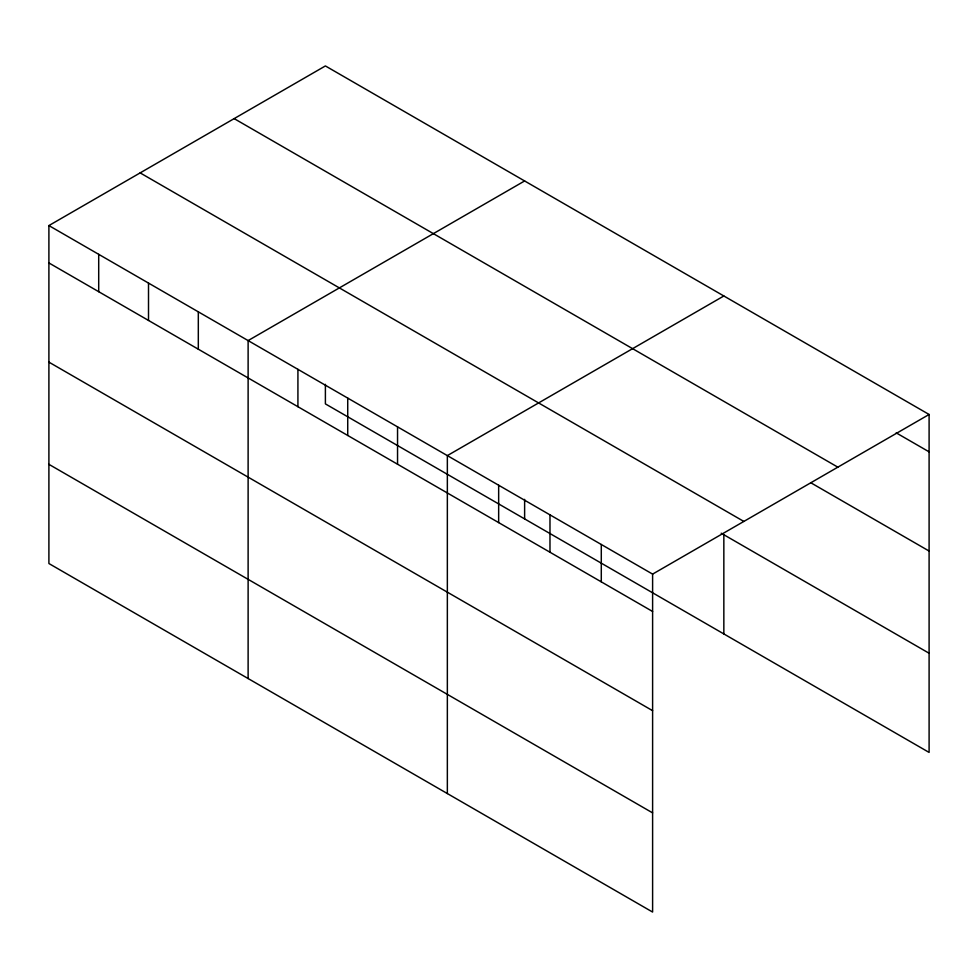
<?xml version="1.0" encoding="UTF-8"?>
<svg xmlns="http://www.w3.org/2000/svg" width="978" height="978" viewBox="0 0 978 978"><rect width="100%" height="100%" fill="white"/><g stroke="black" fill="none" stroke-linecap="round" stroke-linejoin="round"><path stroke-width="1.47" d="M48.9 225.576L652.607 574.11L652.607 912.058L48.9 563.524L48.9 225.576L325.393 65.942L929.1 414.476L929.1 752.424L325.393 403.89L325.393 384.342M524.624 180.954L248.119 340.589L248.119 678.536M723.842 295.979L447.349 455.614L447.349 793.561M652.607 574.11L929.1 414.476M896.203 432.863L929.1 451.848M234.158 118.619L837.853 467.166M810.676 482.68L929.1 551.042M140.147 172.886L743.842 521.433M721.214 533.218L929.1 653.243M48.9 262.935L652.607 611.482M48.9 362.129L652.607 710.676M48.9 464.33L652.607 812.877M723.842 534.734L723.842 633.927M601.287 544.489L601.287 581.861M549.978 514.868L549.978 552.228M524.624 499.367L524.624 518.902M498.658 485.235L498.658 522.607M397.545 426.86L397.545 464.22M347.728 398.095L347.728 435.467M297.923 369.342L297.923 406.714M198.314 311.835L198.314 349.207M148.509 283.082L148.509 320.454M98.705 254.329L98.705 291.701"/></g></svg>
